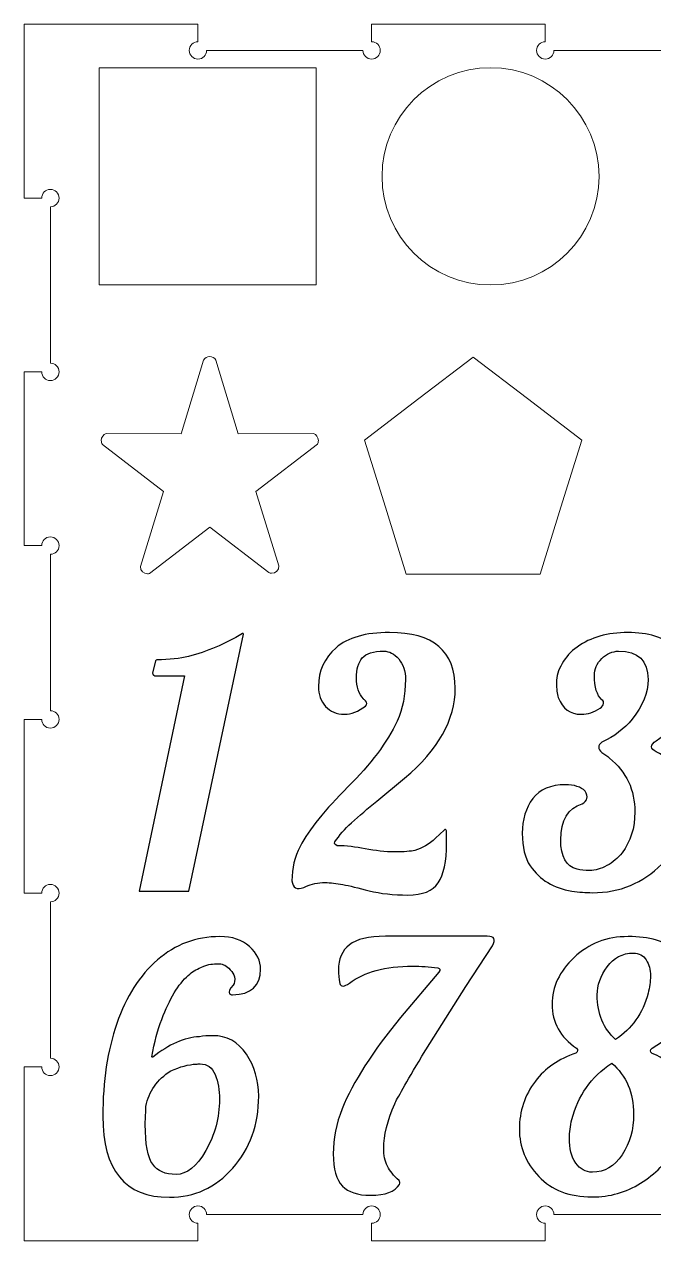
# Model space of a CAD drawing. Header units: centimetres. Extents: x -64 to 66, y 7 to 67.
# Drawn here: x -59.93 to -45.43, y 39.49 to 67.49 of the extents above; entities that cross this region are included whole.
import ezdxf

# ---------------------------------------------------------------- set-up
doc = ezdxf.new("R2010")
doc.units = ezdxf.units.CM
doc.header["$MEASUREMENT"] = 0
doc.layers.add('layer 1', color=7, linetype='Continuous')

msp = doc.modelspace()

# ---------------------------------------------------------------- linework, layer by layer
at = {"layer": 'layer 1', "color": 250, "lineweight": 20}
for points, knots in [([(-59.93166, 63.4928), (-59.93166, 63.4928), (-59.93166, 67.4928), (-59.93166, 67.4928), (-59.93166, 67.4928), (-59.93166, 67.4928), (-55.93167, 67.4928), (-55.93167, 67.4928)], [0, 0, 0, 0, 0.33333333, 0.33333333, 0.33333333, 0.33333333, 1, 1, 1, 1]), ([(-55.73167, 66.8928), (-55.73167, 66.78234), (-55.82121, 66.6928), (-55.93167, 66.6928), (-55.93167, 66.6928), (-56.04213, 66.6928), (-56.13167, 66.78234), (-56.13167, 66.8928), (-56.13167, 66.8928), (-56.13167, 67.00326), (-56.04213, 67.0928), (-55.93167, 67.0928)], [0, 0, 0, 0, 0.25, 0.25, 0.25, 0.25, 0.5, 0.5, 0.5, 0.5, 1, 1, 1, 1]), ([(-51.93167, 67.0928), (-51.82121, 67.0928), (-51.73167, 67.00326), (-51.73167, 66.8928), (-51.73167, 66.8928), (-51.73167, 66.78234), (-51.82121, 66.6928), (-51.93167, 66.6928), (-51.93167, 66.6928), (-52.04213, 66.6928), (-52.13167, 66.78234), (-52.13167, 66.8928)], [0, 0, 0, 0, 0.25, 0.25, 0.25, 0.25, 0.5, 0.5, 0.5, 0.5, 1, 1, 1, 1]), ([(-47.73166, 66.8928), (-47.73166, 66.78234), (-47.8212, 66.6928), (-47.93166, 66.6928), (-47.93166, 66.6928), (-48.04212, 66.6928), (-48.13166, 66.78234), (-48.13166, 66.8928), (-48.13166, 66.8928), (-48.13166, 67.00326), (-48.04212, 67.0928), (-47.93166, 67.0928)], [0, 0, 0, 0, 0.25, 0.25, 0.25, 0.25, 0.5, 0.5, 0.5, 0.5, 1, 1, 1, 1]), ([(-58.21074, 61.4928), (-58.21074, 61.4928), (-53.21074, 61.4928), (-53.21074, 61.4928), (-53.21074, 61.4928), (-53.21074, 61.4928), (-53.21074, 66.4928), (-53.21074, 66.4928), (-53.21074, 66.4928), (-53.21074, 66.4928), (-58.21074, 66.4928), (-58.21074, 66.4928), (-58.21074, 66.4928), (-58.21074, 66.4928), (-58.21074, 61.4928), (-58.21074, 61.4928)], [0, 0, 0, 0, 0.2, 0.2, 0.2, 0.2, 0.4, 0.4, 0.4, 0.4, 0.6, 0.6, 0.6, 0.6, 1, 1, 1, 1]), ([(-49.19196, 61.4928), (-47.815, 61.4928), (-46.69196, 62.61586), (-46.69196, 63.9928), (-46.69196, 63.9928), (-46.69196, 65.36976), (-47.815, 66.4928), (-49.19196, 66.4928), (-49.19196, 66.4928), (-50.56891, 66.4928), (-51.69195, 65.36976), (-51.69195, 63.9928), (-51.69195, 63.9928), (-51.69195, 62.61586), (-50.56891, 61.4928), (-49.19196, 61.4928)], [0, 0, 0, 0, 0.2, 0.2, 0.2, 0.2, 0.4, 0.4, 0.4, 0.4, 0.6, 0.6, 0.6, 0.6, 1, 1, 1, 1]), ([(-59.53166, 63.4928), (-59.53166, 63.60326), (-59.44212, 63.6928), (-59.33166, 63.6928), (-59.33166, 63.6928), (-59.2212, 63.6928), (-59.13166, 63.60326), (-59.13166, 63.4928), (-59.13166, 63.4928), (-59.13166, 63.38234), (-59.2212, 63.2928), (-59.33166, 63.2928)], [0, 0, 0, 0, 0.25, 0.25, 0.25, 0.25, 0.5, 0.5, 0.5, 0.5, 1, 1, 1, 1]), ([(-59.33166, 59.6928), (-59.2212, 59.6928), (-59.13166, 59.60326), (-59.13166, 59.4928), (-59.13166, 59.4928), (-59.13166, 59.38234), (-59.2212, 59.2928), (-59.33166, 59.2928), (-59.33166, 59.2928), (-59.44212, 59.2928), (-59.53166, 59.38234), (-59.53166, 59.4928)], [0, 0, 0, 0, 0.25, 0.25, 0.25, 0.25, 0.5, 0.5, 0.5, 0.5, 1, 1, 1, 1]), ([(-58.0437, 58.07132), (-58.0437, 58.07132), (-56.31858, 58.06781), (-56.31858, 58.06781), (-56.31858, 58.06781), (-56.31858, 58.06781), (-55.80175, 59.76513), (-55.80175, 59.76513)], [0, 0, 0, 0, 0.33333333, 0.33333333, 0.33333333, 0.33333333, 1, 1, 1, 1]), ([(-55.80175, 59.76513), (-55.77185, 59.81185), (-55.71976, 59.8428), (-55.66048, 59.8428), (-55.66048, 59.8428), (-55.60123, 59.8428), (-55.54912, 59.81184), (-55.5192, 59.76513)], [0, 0, 0, 0, 0.33333333, 0.33333333, 0.33333333, 0.33333333, 1, 1, 1, 1]), ([(-55.5192, 59.76513), (-55.5192, 59.76513), (-55.00239, 58.06781), (-55.00239, 58.06781), (-55.00239, 58.06781), (-55.00239, 58.06781), (-53.2736, 58.07132), (-53.2736, 58.07132)], [0, 0, 0, 0, 0.33333333, 0.33333333, 0.33333333, 0.33333333, 1, 1, 1, 1]), ([(-49.59305, 59.83223), (-49.59305, 59.83223), (-48.34304, 58.87732), (-48.34304, 58.87732), (-48.34304, 58.87732), (-48.34304, 58.87732), (-47.09304, 57.9224), (-47.09304, 57.9224), (-47.09304, 57.9224), (-47.09304, 57.9224), (-47.5705, 56.37732), (-47.5705, 56.37732), (-47.5705, 56.37732), (-47.5705, 56.37732), (-48.04796, 54.83223), (-48.04796, 54.83223), (-48.04796, 54.83223), (-48.04796, 54.83223), (-49.59305, 54.83223), (-49.59305, 54.83223), (-49.59305, 54.83223), (-49.59305, 54.83223), (-51.13812, 54.83223), (-51.13812, 54.83223), (-51.13812, 54.83223), (-51.13812, 54.83223), (-51.61558, 56.37732), (-51.61558, 56.37732), (-51.61558, 56.37732), (-51.61558, 56.37732), (-52.09304, 57.9224), (-52.09304, 57.9224), (-52.09304, 57.9224), (-52.09304, 57.9224), (-50.84304, 58.87732), (-50.84304, 58.87732), (-50.84304, 58.87732), (-50.84304, 58.87732), (-49.59305, 59.83223), (-49.59305, 59.83223)], [0, 0, 0, 0, 0.09090909, 0.09090909, 0.09090909, 0.09090909, 0.18181818, 0.18181818, 0.18181818, 0.18181818, 0.27272727, 0.27272727, 0.27272727, 0.27272727, 0.36363636, 0.36363636, 0.36363636, 0.36363636, 0.45454545, 0.45454545, 0.45454545, 0.45454545, 0.54545455, 0.54545455, 0.54545455, 0.54545455, 0.63636364, 0.63636364, 0.63636364, 0.63636364, 0.72727273, 0.72727273, 0.72727273, 0.72727273, 0.81818182, 0.81818182, 0.81818182, 0.81818182, 1, 1, 1, 1]), ([(-58.13308, 57.82068), (-58.14927, 57.84672), (-58.15865, 57.87753), (-58.15865, 57.91054), (-58.15865, 57.91054), (-58.15865, 57.9854), (-58.11047, 58.04892), (-58.0437, 58.07132)], [0, 0, 0, 0, 0.33333333, 0.33333333, 0.33333333, 0.33333333, 1, 1, 1, 1]), ([(-53.2736, 58.07133), (-53.20681, 58.04894), (-53.15864, 57.98541), (-53.15864, 57.91054), (-53.15864, 57.91054), (-53.15864, 57.87971), (-53.16682, 57.8508), (-53.18109, 57.8259)], [0, 0, 0, 0, 0.33333333, 0.33333333, 0.33333333, 0.33333333, 1, 1, 1, 1]), ([(-57.25846, 55.01263), (-57.25846, 55.01263), (-56.72532, 56.74077), (-56.72532, 56.74077), (-56.72532, 56.74077), (-56.72532, 56.74077), (-58.13308, 57.82068), (-58.13308, 57.82068)], [0, 0, 0, 0, 0.33333333, 0.33333333, 0.33333333, 0.33333333, 1, 1, 1, 1]), ([(-53.18109, 57.8259), (-53.18109, 57.8259), (-54.59565, 56.74077), (-54.59565, 56.74077), (-54.59565, 56.74077), (-54.59565, 56.74077), (-54.06628, 55.02484), (-54.06628, 55.02484)], [0, 0, 0, 0, 0.33333333, 0.33333333, 0.33333333, 0.33333333, 1, 1, 1, 1]), ([(-54.30289, 54.87077), (-54.30289, 54.87077), (-55.66048, 55.92062), (-55.66048, 55.92062), (-55.66048, 55.92062), (-55.66048, 55.92062), (-57.04677, 54.84857), (-57.04677, 54.84857)], [0, 0, 0, 0, 0.33333333, 0.33333333, 0.33333333, 0.33333333, 1, 1, 1, 1]), ([(-59.53166, 55.4928), (-59.53166, 55.60326), (-59.44212, 55.6928), (-59.33166, 55.6928), (-59.33166, 55.6928), (-59.2212, 55.6928), (-59.13166, 55.60326), (-59.13166, 55.4928), (-59.13166, 55.4928), (-59.13166, 55.38234), (-59.2212, 55.2928), (-59.33166, 55.2928)], [0, 0, 0, 0, 0.25, 0.25, 0.25, 0.25, 0.5, 0.5, 0.5, 0.5, 1, 1, 1, 1]), ([(-57.04677, 54.84857), (-57.0607, 54.84481), (-57.07534, 54.8428), (-57.09043, 54.8428), (-57.09043, 54.8428), (-57.18323, 54.8428), (-57.25846, 54.91865), (-57.25846, 55.01263)], [0, 0, 0, 0, 0.33333333, 0.33333333, 0.33333333, 0.33333333, 1, 1, 1, 1]), ([(-54.06628, 55.02484), (-54.0666, 54.93157), (-54.14171, 54.85605), (-54.2343, 54.85605), (-54.2343, 54.85605), (-54.25874, 54.85605), (-54.28196, 54.86132), (-54.30289, 54.87077)], [0, 0, 0, 0, 0.33333333, 0.33333333, 0.33333333, 0.33333333, 1, 1, 1, 1]), ([(-59.33166, 51.6928), (-59.2212, 51.6928), (-59.13166, 51.60326), (-59.13166, 51.4928), (-59.13166, 51.4928), (-59.13166, 51.38234), (-59.2212, 51.2928), (-59.33166, 51.2928), (-59.33166, 51.2928), (-59.44212, 51.2928), (-59.53166, 51.38234), (-59.53166, 51.4928)], [0, 0, 0, 0, 0.25, 0.25, 0.25, 0.25, 0.5, 0.5, 0.5, 0.5, 1, 1, 1, 1]), ([(-59.53166, 47.4928), (-59.53166, 47.60326), (-59.44212, 47.6928), (-59.33166, 47.6928), (-59.33166, 47.6928), (-59.2212, 47.6928), (-59.13166, 47.60326), (-59.13166, 47.4928), (-59.13166, 47.4928), (-59.13166, 47.38234), (-59.2212, 47.2928), (-59.33166, 47.2928)], [0, 0, 0, 0, 0.25, 0.25, 0.25, 0.25, 0.5, 0.5, 0.5, 0.5, 1, 1, 1, 1]), ([(-59.33166, 43.6928), (-59.2212, 43.6928), (-59.13166, 43.60326), (-59.13166, 43.4928), (-59.13166, 43.4928), (-59.13166, 43.38234), (-59.2212, 43.2928), (-59.33166, 43.2928), (-59.33166, 43.2928), (-59.44212, 43.2928), (-59.53166, 43.38234), (-59.53166, 43.4928)], [0, 0, 0, 0, 0.25, 0.25, 0.25, 0.25, 0.5, 0.5, 0.5, 0.5, 1, 1, 1, 1]), ([(-55.93167, 39.4928), (-55.93167, 39.4928), (-59.93166, 39.4928), (-59.93166, 39.4928), (-59.93166, 39.4928), (-59.93166, 39.4928), (-59.93166, 43.4928), (-59.93166, 43.4928)], [0, 0, 0, 0, 0.33333333, 0.33333333, 0.33333333, 0.33333333, 1, 1, 1, 1]), ([(-55.93167, 39.8928), (-56.04213, 39.8928), (-56.13167, 39.98234), (-56.13167, 40.0928), (-56.13167, 40.0928), (-56.13167, 40.20326), (-56.04213, 40.2928), (-55.93167, 40.2928), (-55.93167, 40.2928), (-55.82121, 40.2928), (-55.73167, 40.20326), (-55.73167, 40.0928)], [0, 0, 0, 0, 0.25, 0.25, 0.25, 0.25, 0.5, 0.5, 0.5, 0.5, 1, 1, 1, 1]), ([(-52.13167, 40.0928), (-52.13167, 40.20326), (-52.04213, 40.2928), (-51.93167, 40.2928), (-51.93167, 40.2928), (-51.82121, 40.2928), (-51.73167, 40.20326), (-51.73167, 40.0928), (-51.73167, 40.0928), (-51.73167, 39.98234), (-51.82121, 39.8928), (-51.93167, 39.8928)], [0, 0, 0, 0, 0.25, 0.25, 0.25, 0.25, 0.5, 0.5, 0.5, 0.5, 1, 1, 1, 1]), ([(-47.93166, 39.8928), (-48.04212, 39.8928), (-48.13166, 39.98234), (-48.13166, 40.0928), (-48.13166, 40.0928), (-48.13166, 40.20326), (-48.04212, 40.2928), (-47.93166, 40.2928), (-47.93166, 40.2928), (-47.8212, 40.2928), (-47.73166, 40.20326), (-47.73166, 40.0928)], [0, 0, 0, 0, 0.25, 0.25, 0.25, 0.25, 0.5, 0.5, 0.5, 0.5, 1, 1, 1, 1])]:
    msp.add_open_spline(points, degree=3, knots=knots, dxfattribs=at)
for points in [[(-55.93167, 67.4928), (-55.93167, 67.4928), (-55.93167, 67.0928), (-55.93167, 67.0928)], [(-51.93167, 67.4928), (-51.93167, 67.4928), (-47.93166, 67.4928), (-47.93166, 67.4928)], [(-51.93167, 67.4928), (-51.93167, 67.4928), (-51.93167, 67.0928), (-51.93167, 67.0928)], [(-47.93166, 67.4928), (-47.93166, 67.4928), (-47.93166, 67.0928), (-47.93166, 67.0928)], [(-55.73167, 66.8928), (-55.73167, 66.8928), (-52.13167, 66.8928), (-52.13167, 66.8928)], [(-47.73166, 66.8928), (-47.73166, 66.8928), (-44.13166, 66.8928), (-44.13166, 66.8928)], [(-59.53166, 63.4928), (-59.53166, 63.4928), (-59.93166, 63.4928), (-59.93166, 63.4928)], [(-59.33166, 63.2928), (-59.33166, 63.2928), (-59.33166, 59.6928), (-59.33166, 59.6928)], [(-59.93166, 55.4928), (-59.93166, 55.4928), (-59.93166, 59.4928), (-59.93166, 59.4928)], [(-59.53166, 59.4928), (-59.53166, 59.4928), (-59.93166, 59.4928), (-59.93166, 59.4928)], [(-59.53166, 55.4928), (-59.53166, 55.4928), (-59.93166, 55.4928), (-59.93166, 55.4928)], [(-59.33166, 55.2928), (-59.33166, 55.2928), (-59.33166, 51.6928), (-59.33166, 51.6928)], [(-59.93166, 47.4928), (-59.93166, 47.4928), (-59.93166, 51.4928), (-59.93166, 51.4928)], [(-59.53166, 51.4928), (-59.53166, 51.4928), (-59.93166, 51.4928), (-59.93166, 51.4928)], [(-59.53166, 47.4928), (-59.53166, 47.4928), (-59.93166, 47.4928), (-59.93166, 47.4928)], [(-59.33166, 47.2928), (-59.33166, 47.2928), (-59.33166, 43.6928), (-59.33166, 43.6928)], [(-59.53166, 43.4928), (-59.53166, 43.4928), (-59.93166, 43.4928), (-59.93166, 43.4928)], [(-55.73167, 40.0928), (-55.73167, 40.0928), (-52.13167, 40.0928), (-52.13167, 40.0928)], [(-47.73166, 40.0928), (-47.73166, 40.0928), (-44.13166, 40.0928), (-44.13166, 40.0928)], [(-55.93167, 39.8928), (-55.93167, 39.8928), (-55.93167, 39.4928), (-55.93167, 39.4928)], [(-51.93167, 39.8928), (-51.93167, 39.8928), (-51.93167, 39.4928), (-51.93167, 39.4928)], [(-47.93166, 39.8928), (-47.93166, 39.8928), (-47.93166, 39.4928), (-47.93166, 39.4928)], [(-47.93166, 39.4928), (-47.93166, 39.4928), (-51.93167, 39.4928), (-51.93167, 39.4928)]]:
    msp.add_open_spline(points, degree=3, dxfattribs=at)
at = {"layer": 'layer 1', "color": 250}
for points, knots in [([(-52.78003, 48.67332), (-52.79128, 48.63532), (-52.77382, 48.60601), (-52.72768, 48.5854), (-52.72768, 48.5854), (-52.51269, 48.58116), (-52.29756, 48.55765), (-52.08142, 48.51454), (-52.08142, 48.51454), (-51.8429, 48.46696), (-51.61502, 48.443), (-51.39905, 48.443), (-51.39905, 48.443), (-51.18308, 48.443), (-51.02804, 48.4536), (-50.93527, 48.47747), (-50.93527, 48.47747), (-50.76962, 48.52111), (-50.61064, 48.61521), (-50.45694, 48.757), (-50.45694, 48.757), (-50.45694, 48.757), (-50.26255, 48.94605), (-50.26255, 48.94605), (-50.26255, 48.94605), (-50.23606, 48.96776), (-50.21801, 48.96066), (-50.20836, 48.92475), (-50.20836, 48.92475), (-50.20624, 48.88538), (-50.20519, 48.84757), (-50.20519, 48.81137), (-50.20519, 48.81137), (-50.20519, 48.81137), (-50.20519, 48.64442), (-50.20519, 48.64442), (-50.20519, 48.64442), (-50.20519, 48.22298), (-50.26876, 47.91827), (-50.39732, 47.7301), (-50.39732, 47.7301), (-50.52577, 47.54192), (-50.75771, 47.44923), (-51.09424, 47.44923), (-51.09424, 47.44923), (-51.4308, 47.44923), (-51.72762, 47.48229), (-51.98471, 47.54726), (-51.98471, 47.54726), (-52.24302, 47.61347), (-52.44585, 47.66117), (-52.59421, 47.69168), (-52.59421, 47.69168), (-52.74259, 47.7208), (-52.87911, 47.73545), (-53.00362, 47.73545), (-53.00362, 47.73545), (-53.16664, 47.73545), (-53.31501, 47.70624), (-53.44618, 47.64661), (-53.44618, 47.64661), (-53.44618, 47.64661), (-53.49454, 47.6255), (-53.49454, 47.6255), (-53.49454, 47.6255), (-53.65841, 47.56161), (-53.74963, 47.6115), (-53.76816, 47.77517), (-53.76816, 47.77517), (-53.76816, 48.064), (-53.70591, 48.329), (-53.57876, 48.56618), (-53.57876, 48.56618), (-53.36938, 48.95973), (-53.001, 49.41694), (-52.47627, 49.93892), (-52.47627, 49.93892), (-51.95024, 50.46102), (-51.5739, 50.96452), (-51.34598, 51.45083), (-51.34598, 51.45083), (-51.21745, 51.73835), (-51.15256, 52.05771), (-51.15256, 52.41022), (-51.15256, 52.41022), (-51.15256, 52.60628), (-51.20421, 52.76394), (-51.30758, 52.8832), (-51.30758, 52.8832), (-51.41097, 53.00245), (-51.52486, 53.06209), (-51.64948, 53.06209), (-51.64948, 53.06209), (-51.89194, 53.06209), (-52.05888, 53.01043), (-52.14763, 52.90704), (-52.14763, 52.90704), (-52.23776, 52.80375), (-52.28153, 52.64873), (-52.28153, 52.44467), (-52.28153, 52.44467), (-52.28153, 52.24064), (-52.22716, 52.08025), (-52.11851, 51.96363), (-52.11851, 51.96363), (-52.10421, 51.94836), (-52.08881, 51.93471), (-52.0723, 51.9228), (-52.0723, 51.9228), (-52.03545, 51.87723), (-52.03612, 51.83622), (-52.07432, 51.79977), (-52.07432, 51.79977), (-52.24137, 51.67369), (-52.40186, 51.60989), (-52.55581, 51.60989), (-52.55581, 51.60989), (-52.73863, 51.60989), (-52.88304, 51.67084), (-52.9917, 51.79272), (-52.9917, 51.79272), (-53.10036, 51.9146), (-53.15471, 52.06701), (-53.15471, 52.25116), (-53.15471, 52.25116), (-53.15471, 52.60759), (-53.02091, 52.90441), (-52.75187, 53.1403), (-52.75187, 53.1403), (-52.48296, 53.37485), (-52.07082, 53.4928), (-51.51698, 53.4928), (-51.51698, 53.4928), (-50.50989, 53.4928), (-50.0064, 53.06612), (-50.0064, 52.21143), (-50.0064, 52.21143), (-50.0064, 51.4853), (-50.39459, 50.79362), (-51.17114, 50.13903), (-51.17114, 50.13903), (-51.17114, 50.13903), (-51.80846, 49.61168), (-51.80846, 49.61168), (-51.80846, 49.61168), (-52.01785, 49.44342), (-52.21392, 49.27514), (-52.39674, 49.10819), (-52.39674, 49.10819), (-52.54907, 48.96817), (-52.67706, 48.82344), (-52.78003, 48.67332)], [0, 0, 0, 0, 0.02564103, 0.02564103, 0.02564103, 0.02564103, 0.05128205, 0.05128205, 0.05128205, 0.05128205, 0.07692308, 0.07692308, 0.07692308, 0.07692308, 0.1025641, 0.1025641, 0.1025641, 0.1025641, 0.12820513, 0.12820513, 0.12820513, 0.12820513, 0.15384615, 0.15384615, 0.15384615, 0.15384615, 0.17948718, 0.17948718, 0.17948718, 0.17948718, 0.20512821, 0.20512821, 0.20512821, 0.20512821, 0.23076923, 0.23076923, 0.23076923, 0.23076923, 0.25641026, 0.25641026, 0.25641026, 0.25641026, 0.28205128, 0.28205128, 0.28205128, 0.28205128, 0.30769231, 0.30769231, 0.30769231, 0.30769231, 0.33333333, 0.33333333, 0.33333333, 0.33333333, 0.35897436, 0.35897436, 0.35897436, 0.35897436, 0.38461538, 0.38461538, 0.38461538, 0.38461538, 0.41025641, 0.41025641, 0.41025641, 0.41025641, 0.43589744, 0.43589744, 0.43589744, 0.43589744, 0.46153846, 0.46153846, 0.46153846, 0.46153846, 0.48717949, 0.48717949, 0.48717949, 0.48717949, 0.51282051, 0.51282051, 0.51282051, 0.51282051, 0.53846154, 0.53846154, 0.53846154, 0.53846154, 0.56410256, 0.56410256, 0.56410256, 0.56410256, 0.58974359, 0.58974359, 0.58974359, 0.58974359, 0.61538462, 0.61538462, 0.61538462, 0.61538462, 0.64102564, 0.64102564, 0.64102564, 0.64102564, 0.66666667, 0.66666667, 0.66666667, 0.66666667, 0.69230769, 0.69230769, 0.69230769, 0.69230769, 0.71794872, 0.71794872, 0.71794872, 0.71794872, 0.74358974, 0.74358974, 0.74358974, 0.74358974, 0.76923077, 0.76923077, 0.76923077, 0.76923077, 0.79487179, 0.79487179, 0.79487179, 0.79487179, 0.82051282, 0.82051282, 0.82051282, 0.82051282, 0.84615385, 0.84615385, 0.84615385, 0.84615385, 0.87179487, 0.87179487, 0.87179487, 0.87179487, 0.8974359, 0.8974359, 0.8974359, 0.8974359, 0.92307692, 0.92307692, 0.92307692, 0.92307692, 0.94871795, 0.94871795, 0.94871795, 0.94871795, 1, 1, 1, 1]), ([(-47.01116, 49.84039), (-46.93282, 49.71559), (-46.95762, 49.61715), (-47.08556, 49.54509), (-47.08556, 49.54509), (-47.41269, 49.45032), (-47.57667, 49.17588), (-47.57667, 48.72254), (-47.57667, 48.72254), (-47.57667, 48.329), (-47.44943, 48.1024), (-47.19638, 48.0428), (-47.19638, 48.0428), (-47.1235, 48.02429), (-47.02548, 48.015), (-46.9035, 48.015), (-46.9035, 48.015), (-46.7803, 48.015), (-46.65042, 48.05207), (-46.51269, 48.12627), (-46.51269, 48.12627), (-46.37615, 48.20054), (-46.25953, 48.29856), (-46.16281, 48.42309), (-46.16281, 48.42309), (-45.96673, 48.67887), (-45.8687, 48.99157), (-45.8687, 49.35862), (-45.8687, 49.35862), (-45.8687, 49.87142), (-46.06215, 50.28477), (-46.45034, 50.60149), (-46.45034, 50.60149), (-46.50611, 50.64722), (-46.56635, 50.68898), (-46.63116, 50.72682), (-46.63116, 50.72682), (-46.7259, 50.81226), (-46.72455, 50.89307), (-46.62709, 50.96925), (-46.62709, 50.96925), (-46.34503, 51.0946), (-46.11357, 51.27161), (-45.93097, 51.49984), (-45.93097, 51.49984), (-45.68774, 51.80383), (-45.56522, 52.10672), (-45.56522, 52.41022), (-45.56522, 52.41022), (-45.56522, 52.84479), (-45.79049, 53.06209), (-46.24104, 53.06209), (-46.24104, 53.06209), (-46.38807, 53.06209), (-46.51924, 53.00518), (-46.63052, 52.89381), (-46.63052, 52.89381), (-46.7432, 52.78122), (-46.80021, 52.65136), (-46.80021, 52.50693), (-46.80021, 52.50693), (-46.80021, 52.2327), (-46.74228, 52.04526), (-46.62593, 51.9458), (-46.62593, 51.9458), (-46.56473, 51.88975), (-46.57771, 51.82422), (-46.66484, 51.7492), (-46.66484, 51.7492), (-46.80962, 51.65665), (-46.95527, 51.60989), (-47.10229, 51.60989), (-47.10229, 51.60989), (-47.36202, 51.60989), (-47.53826, 51.73835), (-47.63096, 51.99414), (-47.63096, 51.99414), (-47.65885, 52.08025), (-47.67341, 52.19425), (-47.67341, 52.33867), (-47.67341, 52.33867), (-47.67341, 52.48177), (-47.63096, 52.6275), (-47.54484, 52.77727), (-47.54484, 52.77727), (-47.46006, 52.92564), (-47.34342, 53.05287), (-47.19638, 53.1589), (-47.19638, 53.1589), (-46.885, 53.38144), (-46.49672, 53.4928), (-46.029, 53.4928), (-46.029, 53.4928), (-45.56258, 53.4928), (-45.19816, 53.38011), (-44.93852, 53.15486), (-44.93852, 53.15486), (-44.67881, 52.92958), (-44.54892, 52.66994), (-44.54892, 52.37444), (-44.54892, 52.37444), (-44.54892, 52.08025), (-44.63897, 51.79939), (-44.81786, 51.533), (-44.81786, 51.533), (-44.95296, 51.33345), (-45.14081, 51.1562), (-45.3809, 51.00127), (-45.3809, 51.00127), (-45.51628, 50.90367), (-45.51513, 50.81857), (-45.37745, 50.74598), (-45.37745, 50.74598), (-45.15947, 50.63727), (-44.99235, 50.49656), (-44.87618, 50.32328), (-44.87618, 50.32328), (-44.71718, 50.08609), (-44.63766, 49.82634), (-44.63766, 49.54145), (-44.63766, 49.54145), (-44.63766, 49.03128), (-44.84038, 48.57023), (-45.24718, 48.15942), (-45.24718, 48.15942), (-45.67922, 47.72212), (-46.21312, 47.50352), (-46.84659, 47.50352), (-46.84659, 47.50352), (-46.99627, 47.50352), (-47.15393, 47.51412), (-47.31958, 47.53797), (-47.31958, 47.53797), (-47.73697, 47.60558), (-48.05634, 47.79902), (-48.27896, 48.12101), (-48.27896, 48.12101), (-48.40083, 48.30119), (-48.46179, 48.55164), (-48.46179, 48.86967), (-48.46179, 48.86967), (-48.46179, 49.18763), (-48.38094, 49.45402), (-48.22066, 49.66868), (-48.22066, 49.66868), (-48.05763, 49.88202), (-47.8072, 49.98805), (-47.46803, 49.98805), (-47.46803, 49.98805), (-47.26412, 49.98805), (-47.11192, 49.93873), (-47.01116, 49.84039)], [0, 0, 0, 0, 0.02564103, 0.02564103, 0.02564103, 0.02564103, 0.05128205, 0.05128205, 0.05128205, 0.05128205, 0.07692308, 0.07692308, 0.07692308, 0.07692308, 0.1025641, 0.1025641, 0.1025641, 0.1025641, 0.12820513, 0.12820513, 0.12820513, 0.12820513, 0.15384615, 0.15384615, 0.15384615, 0.15384615, 0.17948718, 0.17948718, 0.17948718, 0.17948718, 0.20512821, 0.20512821, 0.20512821, 0.20512821, 0.23076923, 0.23076923, 0.23076923, 0.23076923, 0.25641026, 0.25641026, 0.25641026, 0.25641026, 0.28205128, 0.28205128, 0.28205128, 0.28205128, 0.30769231, 0.30769231, 0.30769231, 0.30769231, 0.33333333, 0.33333333, 0.33333333, 0.33333333, 0.35897436, 0.35897436, 0.35897436, 0.35897436, 0.38461538, 0.38461538, 0.38461538, 0.38461538, 0.41025641, 0.41025641, 0.41025641, 0.41025641, 0.43589744, 0.43589744, 0.43589744, 0.43589744, 0.46153846, 0.46153846, 0.46153846, 0.46153846, 0.48717949, 0.48717949, 0.48717949, 0.48717949, 0.51282051, 0.51282051, 0.51282051, 0.51282051, 0.53846154, 0.53846154, 0.53846154, 0.53846154, 0.56410256, 0.56410256, 0.56410256, 0.56410256, 0.58974359, 0.58974359, 0.58974359, 0.58974359, 0.61538462, 0.61538462, 0.61538462, 0.61538462, 0.64102564, 0.64102564, 0.64102564, 0.64102564, 0.66666667, 0.66666667, 0.66666667, 0.66666667, 0.69230769, 0.69230769, 0.69230769, 0.69230769, 0.71794872, 0.71794872, 0.71794872, 0.71794872, 0.74358974, 0.74358974, 0.74358974, 0.74358974, 0.76923077, 0.76923077, 0.76923077, 0.76923077, 0.79487179, 0.79487179, 0.79487179, 0.79487179, 0.82051282, 0.82051282, 0.82051282, 0.82051282, 0.84615385, 0.84615385, 0.84615385, 0.84615385, 0.87179487, 0.87179487, 0.87179487, 0.87179487, 0.8974359, 0.8974359, 0.8974359, 0.8974359, 0.92307692, 0.92307692, 0.92307692, 0.92307692, 0.94871795, 0.94871795, 0.94871795, 0.94871795, 1, 1, 1, 1]), ([(-54.88557, 53.45553), (-54.88557, 53.45553), (-56.14475, 47.53797), (-56.14475, 47.53797), (-56.14475, 47.53797), (-56.14475, 47.53797), (-57.2896, 47.53797), (-57.2896, 47.53797), (-57.2896, 47.53797), (-57.2896, 47.53797), (-56.24146, 52.49895), (-56.24146, 52.49895), (-56.24146, 52.49895), (-56.24146, 52.49895), (-56.9286, 52.49895), (-56.9286, 52.49895), (-56.9286, 52.49895), (-56.95791, 52.50783), (-56.97467, 52.52777), (-56.9789, 52.55876), (-56.9789, 52.55876), (-56.9789, 52.55876), (-56.90752, 52.84015), (-56.90752, 52.84015), (-56.90752, 52.84015), (-56.90191, 52.85361), (-56.89198, 52.8618), (-56.87768, 52.86475), (-56.87768, 52.86475), (-56.58992, 52.86604), (-56.34716, 52.89054), (-56.14869, 52.94151), (-56.14869, 52.94151), (-55.72705, 53.0498), (-55.31338, 53.22669), (-54.9059, 53.46893), (-54.9059, 53.46893), (-54.89033, 53.47474), (-54.88354, 53.47028), (-54.88557, 53.45553)], [0, 0, 0, 0, 0.09090909, 0.09090909, 0.09090909, 0.09090909, 0.18181818, 0.18181818, 0.18181818, 0.18181818, 0.27272727, 0.27272727, 0.27272727, 0.27272727, 0.36363636, 0.36363636, 0.36363636, 0.36363636, 0.45454545, 0.45454545, 0.45454545, 0.45454545, 0.54545455, 0.54545455, 0.54545455, 0.54545455, 0.63636364, 0.63636364, 0.63636364, 0.63636364, 0.72727273, 0.72727273, 0.72727273, 0.72727273, 0.81818182, 0.81818182, 0.81818182, 0.81818182, 1, 1, 1, 1]), ([(-55.12167, 45.37244), (-55.08725, 45.42655), (-55.07578, 45.4924), (-55.08728, 45.56999), (-55.08728, 45.56999), (-55.10752, 45.62687), (-55.14078, 45.68032), (-55.18682, 45.7309), (-55.18682, 45.7309), (-55.26764, 45.81967), (-55.35106, 45.8648), (-55.43726, 45.8648), (-55.43726, 45.8648), (-55.52204, 45.8648), (-55.58825, 45.86208), (-55.63735, 45.85681), (-55.63735, 45.85681), (-55.68507, 45.85146), (-55.76187, 45.82629), (-55.86789, 45.78264), (-55.86789, 45.78264), (-55.97391, 45.73888), (-56.06932, 45.67794), (-56.15543, 45.59971), (-56.15543, 45.59971), (-56.38331, 45.39829), (-56.58605, 45.06043), (-56.76624, 44.58736), (-56.76624, 44.58736), (-56.85676, 44.34908), (-56.93227, 44.06196), (-56.99286, 43.72597), (-56.99286, 43.72597), (-56.99214, 43.71498), (-56.98583, 43.71161), (-56.97389, 43.71586), (-56.97389, 43.71586), (-56.60139, 44.01288), (-56.24327, 44.1703), (-55.89959, 44.18813), (-55.89959, 44.18813), (-55.80487, 44.20344), (-55.70374, 44.2111), (-55.59623, 44.2111), (-55.59623, 44.2111), (-55.26759, 44.2111), (-55.00793, 44.07062), (-54.81712, 43.78968), (-54.81712, 43.78968), (-54.62764, 43.50881), (-54.53223, 43.18551), (-54.53223, 42.82109), (-54.53223, 42.82109), (-54.53223, 42.16388), (-54.73094, 41.61137), (-55.12851, 41.16346), (-55.12851, 41.16346), (-55.52601, 40.71565), (-56.01231, 40.49168), (-56.58998, 40.49168), (-56.58998, 40.49168), (-57.61164, 40.49168), (-58.12311, 41.11445), (-58.12311, 42.35862), (-58.12311, 42.35862), (-58.12311, 43.16167), (-58.01578, 43.87183), (-57.80112, 44.49197), (-57.80112, 44.49197), (-57.58646, 45.11209), (-57.27378, 45.59971), (-56.86296, 45.95748), (-56.86296, 45.95748), (-56.45354, 46.31392), (-55.97522, 46.4928), (-55.42927, 46.4928), (-55.42927, 46.4928), (-55.14175, 46.4928), (-54.91387, 46.41599), (-54.74426, 46.26229), (-54.74426, 46.26229), (-54.5746, 46.10857), (-54.4898, 45.93362), (-54.4898, 45.74019), (-54.4898, 45.74019), (-54.4898, 45.35794), (-54.70606, 45.162), (-55.13742, 45.15108), (-55.13742, 45.15108), (-55.16836, 45.15435), (-55.18996, 45.16205), (-55.20224, 45.17419), (-55.20224, 45.17419), (-55.23203, 45.21678), (-55.20517, 45.28288), (-55.12167, 45.37244)], [0, 0, 0, 0, 0.04, 0.04, 0.04, 0.04, 0.08, 0.08, 0.08, 0.08, 0.12, 0.12, 0.12, 0.12, 0.16, 0.16, 0.16, 0.16, 0.2, 0.2, 0.2, 0.2, 0.24, 0.24, 0.24, 0.24, 0.28, 0.28, 0.28, 0.28, 0.32, 0.32, 0.32, 0.32, 0.36, 0.36, 0.36, 0.36, 0.4, 0.4, 0.4, 0.4, 0.44, 0.44, 0.44, 0.44, 0.48, 0.48, 0.48, 0.48, 0.52, 0.52, 0.52, 0.52, 0.56, 0.56, 0.56, 0.56, 0.6, 0.6, 0.6, 0.6, 0.64, 0.64, 0.64, 0.64, 0.68, 0.68, 0.68, 0.68, 0.72, 0.72, 0.72, 0.72, 0.76, 0.76, 0.76, 0.76, 0.8, 0.8, 0.8, 0.8, 0.84, 0.84, 0.84, 0.84, 0.88, 0.88, 0.88, 0.88, 0.92, 0.92, 0.92, 0.92, 1, 1, 1, 1]), ([(-49.15008, 46.28016), (-49.15008, 46.28016), (-49.7625, 45.34392), (-49.7625, 45.34392), (-49.7625, 45.34392), (-49.7625, 45.34392), (-50.77221, 43.73662), (-50.77221, 43.73662), (-50.77221, 43.73662), (-51.14191, 43.11781), (-51.35122, 42.75478), (-51.40022, 42.64615), (-51.40022, 42.64615), (-51.5685, 42.25524), (-51.65328, 41.91335), (-51.65328, 41.62057), (-51.65328, 41.62057), (-51.65328, 41.46018), (-51.62417, 41.32244), (-51.56586, 41.2058), (-51.56586, 41.2058), (-51.51241, 41.09891), (-51.42337, 40.98979), (-51.2997, 40.87848), (-51.2997, 40.87848), (-51.27892, 40.85264), (-51.27672, 40.82268), (-51.2931, 40.78862), (-51.2931, 40.78862), (-51.39029, 40.62156), (-51.61274, 40.53798), (-51.95939, 40.53798), (-51.95939, 40.53798), (-52.25228, 40.53798), (-52.46824, 40.60953), (-52.606, 40.75132), (-52.606, 40.75132), (-52.74515, 40.89444), (-52.81409, 41.14092), (-52.81409, 41.49332), (-52.81409, 41.49332), (-52.81409, 41.84452), (-52.74648, 42.18904), (-52.61136, 42.52557), (-52.61136, 42.52557), (-52.35829, 43.14701), (-51.90906, 43.84798), (-51.2651, 44.62972), (-51.2651, 44.62972), (-51.2651, 44.62972), (-50.38453, 45.67395), (-50.38453, 45.67395), (-50.38453, 45.67395), (-50.38438, 45.67414), (-50.38429, 45.67423), (-50.38429, 45.67423), (-50.38429, 45.67423), (-50.34013, 45.72888), (-50.34811, 45.76253), (-50.40827, 45.77518), (-50.40827, 45.77518), (-50.60651, 45.79862), (-50.79891, 45.81033), (-50.98546, 45.81033), (-50.98546, 45.81033), (-51.61818, 45.81033), (-52.10347, 45.68009), (-52.44115, 45.42044), (-52.44115, 45.42044), (-52.56287, 45.33432), (-52.63788, 45.3322), (-52.66621, 45.41409), (-52.66621, 45.41409), (-52.68688, 45.53074), (-52.69746, 45.63188), (-52.69746, 45.71624), (-52.69746, 45.71624), (-52.69746, 45.97859), (-52.61268, 46.17345), (-52.4444, 46.30463), (-52.4444, 46.30463), (-52.27613, 46.4358), (-52.00054, 46.5007), (-51.61488, 46.5007), (-51.61488, 46.5007), (-51.61488, 46.5007), (-49.27407, 46.5007), (-49.27407, 46.5007), (-49.27407, 46.5007), (-49.27017, 46.5007), (-49.2682, 46.5007), (-49.2682, 46.5007), (-49.2682, 46.5007), (-49.10253, 46.49985), (-49.06316, 46.42634), (-49.15008, 46.28016)], [0, 0, 0, 0, 0.04, 0.04, 0.04, 0.04, 0.08, 0.08, 0.08, 0.08, 0.12, 0.12, 0.12, 0.12, 0.16, 0.16, 0.16, 0.16, 0.2, 0.2, 0.2, 0.2, 0.24, 0.24, 0.24, 0.24, 0.28, 0.28, 0.28, 0.28, 0.32, 0.32, 0.32, 0.32, 0.36, 0.36, 0.36, 0.36, 0.4, 0.4, 0.4, 0.4, 0.44, 0.44, 0.44, 0.44, 0.48, 0.48, 0.48, 0.48, 0.52, 0.52, 0.52, 0.52, 0.56, 0.56, 0.56, 0.56, 0.6, 0.6, 0.6, 0.6, 0.64, 0.64, 0.64, 0.64, 0.68, 0.68, 0.68, 0.68, 0.72, 0.72, 0.72, 0.72, 0.76, 0.76, 0.76, 0.76, 0.8, 0.8, 0.8, 0.8, 0.84, 0.84, 0.84, 0.84, 0.88, 0.88, 0.88, 0.88, 0.92, 0.92, 0.92, 0.92, 1, 1, 1, 1]), ([(-45.47257, 43.92697), (-45.47257, 43.92697), (-45.47257, 43.92697), (-45.47257, 43.92697), (-45.47257, 43.92697), (-45.52459, 43.88465), (-45.52312, 43.8431), (-45.46814, 43.80234), (-45.46814, 43.80234), (-45.20561, 43.69862), (-45.00927, 43.54998), (-44.87979, 43.35632), (-44.87979, 43.35632), (-44.72741, 43.12841), (-44.65058, 42.9085), (-44.65058, 42.69385), (-44.65058, 42.69385), (-44.65058, 42.4805), (-44.67574, 42.28971), (-44.72475, 42.12143), (-44.72475, 42.12143), (-44.77377, 41.95316), (-44.844, 41.79015), (-44.93415, 41.63249), (-44.93415, 41.63249), (-45.13284, 41.29594), (-45.40056, 41.02298), (-45.73578, 40.81357), (-45.73578, 40.81357), (-46.07101, 40.60428), (-46.44333, 40.49958), (-46.85142, 40.49958), (-46.85142, 40.49958), (-47.37483, 40.49958), (-47.78433, 40.65592), (-48.08248, 40.97124), (-48.08248, 40.97124), (-48.38061, 41.28534), (-48.52897, 41.64836), (-48.52897, 42.0618), (-48.52897, 42.0618), (-48.52897, 42.47383), (-48.40577, 42.84222), (-48.15796, 43.16552), (-48.15796, 43.16552), (-47.93449, 43.4599), (-47.62286, 43.67473), (-47.2259, 43.81296), (-47.2259, 43.81296), (-47.1765, 43.84923), (-47.17209, 43.88606), (-47.21266, 43.92344), (-47.21266, 43.92344), (-47.58825, 44.17777), (-47.77503, 44.51588), (-47.77503, 44.93582), (-47.77503, 44.93582), (-47.77503, 45.332), (-47.60678, 45.69108), (-47.26891, 46.01174), (-47.26891, 46.01174), (-46.93096, 46.33242), (-46.5162, 46.4928), (-46.02461, 46.4928), (-46.02461, 46.4928), (-45.53305, 46.4928), (-45.15538, 46.38276), (-44.89303, 46.16284), (-44.89303, 46.16284), (-44.63067, 45.94282), (-44.49949, 45.68319), (-44.49949, 45.38505), (-44.49949, 45.38505), (-44.49949, 45.08561), (-44.59095, 44.80202), (-44.77509, 44.53299), (-44.77509, 44.53299), (-44.93544, 44.2989), (-45.16705, 44.09689), (-45.47257, 43.92697)], [0, 0, 0, 0, 0.04761905, 0.04761905, 0.04761905, 0.04761905, 0.0952381, 0.0952381, 0.0952381, 0.0952381, 0.14285714, 0.14285714, 0.14285714, 0.14285714, 0.19047619, 0.19047619, 0.19047619, 0.19047619, 0.23809524, 0.23809524, 0.23809524, 0.23809524, 0.28571429, 0.28571429, 0.28571429, 0.28571429, 0.33333333, 0.33333333, 0.33333333, 0.33333333, 0.38095238, 0.38095238, 0.38095238, 0.38095238, 0.42857143, 0.42857143, 0.42857143, 0.42857143, 0.47619048, 0.47619048, 0.47619048, 0.47619048, 0.52380952, 0.52380952, 0.52380952, 0.52380952, 0.57142857, 0.57142857, 0.57142857, 0.57142857, 0.61904762, 0.61904762, 0.61904762, 0.61904762, 0.66666667, 0.66666667, 0.66666667, 0.66666667, 0.71428571, 0.71428571, 0.71428571, 0.71428571, 0.76190476, 0.76190476, 0.76190476, 0.76190476, 0.80952381, 0.80952381, 0.80952381, 0.80952381, 0.85714286, 0.85714286, 0.85714286, 0.85714286, 0.9047619, 0.9047619, 0.9047619, 0.9047619, 1, 1, 1, 1]), ([(-46.31215, 44.12489), (-46.31215, 44.12489), (-46.31215, 44.12489), (-46.31215, 44.12489), (-46.31215, 44.12489), (-45.93721, 44.36867), (-45.68677, 44.7225), (-45.56347, 45.1889), (-45.56347, 45.1889), (-45.52639, 45.31745), (-45.50921, 45.45256), (-45.50921, 45.59042), (-45.50921, 45.59042), (-45.50921, 45.72958), (-45.54103, 45.85015), (-45.60724, 45.95476), (-45.60724, 45.95476), (-45.67353, 46.05944), (-45.77286, 46.1125), (-45.90405, 46.1125), (-45.90405, 46.1125), (-46.15317, 46.1125), (-46.35329, 46.0078), (-46.50558, 45.79972), (-46.50558, 45.79972), (-46.6593, 45.59173), (-46.73489, 45.37445), (-46.73489, 45.14917), (-46.73489, 45.14917), (-46.73489, 44.71187), (-46.59442, 44.37138), (-46.31215, 44.12489)], [0, 0, 0, 0, 0.11111111, 0.11111111, 0.11111111, 0.11111111, 0.22222222, 0.22222222, 0.22222222, 0.22222222, 0.33333333, 0.33333333, 0.33333333, 0.33333333, 0.44444444, 0.44444444, 0.44444444, 0.44444444, 0.55555556, 0.55555556, 0.55555556, 0.55555556, 0.66666667, 0.66666667, 0.66666667, 0.66666667, 0.77777778, 0.77777778, 0.77777778, 0.77777778, 1, 1, 1, 1]), ([(-56.55676, 43.39948), (-56.55676, 43.39948), (-56.55676, 43.39948), (-56.55676, 43.39948), (-56.55676, 43.39948), (-56.87239, 43.20384), (-57.06325, 42.93198), (-57.12935, 42.5839), (-57.12935, 42.5839), (-57.13997, 42.38248), (-57.14523, 42.24341), (-57.14523, 42.16914), (-57.14523, 42.16914), (-57.14523, 41.71334), (-57.08824, 41.40732), (-56.97432, 41.25089), (-56.97432, 41.25089), (-56.86032, 41.09454), (-56.68014, 41.01642), (-56.43496, 41.01642), (-56.43496, 41.01642), (-56.18857, 41.01642), (-55.96066, 41.19923), (-55.75127, 41.56498), (-55.75127, 41.56498), (-55.54187, 41.93062), (-55.43726, 42.32417), (-55.43726, 42.74296), (-55.43726, 42.74296), (-55.43726, 42.96026), (-55.47031, 43.15106), (-55.53528, 43.31539), (-55.53528, 43.31539), (-55.60159, 43.47963), (-55.71813, 43.56178), (-55.88375, 43.56178), (-55.88375, 43.56178), (-55.91417, 43.56178), (-55.94372, 43.56037), (-55.97234, 43.55756), (-55.97234, 43.55756), (-56.14643, 43.55125), (-56.34123, 43.49855), (-56.55676, 43.39948)], [0, 0, 0, 0, 0.08333333, 0.08333333, 0.08333333, 0.08333333, 0.16666667, 0.16666667, 0.16666667, 0.16666667, 0.25, 0.25, 0.25, 0.25, 0.33333333, 0.33333333, 0.33333333, 0.33333333, 0.41666667, 0.41666667, 0.41666667, 0.41666667, 0.5, 0.5, 0.5, 0.5, 0.58333333, 0.58333333, 0.58333333, 0.58333333, 0.66666667, 0.66666667, 0.66666667, 0.66666667, 0.75, 0.75, 0.75, 0.75, 0.83333333, 0.83333333, 0.83333333, 0.83333333, 1, 1, 1, 1]), ([(-46.40099, 43.58159), (-46.87528, 43.25829), (-47.18007, 42.82635), (-47.31793, 42.28445), (-47.31793, 42.28445), (-47.35633, 42.12669), (-47.37624, 41.9849), (-47.37624, 41.85776), (-47.37624, 41.85776), (-47.37624, 41.61258), (-47.32713, 41.41915), (-47.2304, 41.27997), (-47.2304, 41.27997), (-47.13368, 41.13951), (-47.00514, 41.06936), (-46.84748, 41.06936), (-46.84748, 41.06936), (-46.56793, 41.06936), (-46.34004, 41.20317), (-46.16247, 41.47211), (-46.16247, 41.47211), (-45.98492, 41.73981), (-45.89608, 42.0512), (-45.89608, 42.40502), (-45.89608, 42.40502), (-45.89608, 42.89659), (-46.06435, 43.2888), (-46.40099, 43.58159)], [0, 0, 0, 0, 0.125, 0.125, 0.125, 0.125, 0.25, 0.25, 0.25, 0.25, 0.375, 0.375, 0.375, 0.375, 0.5, 0.5, 0.5, 0.5, 0.625, 0.625, 0.625, 0.625, 0.75, 0.75, 0.75, 0.75, 1, 1, 1, 1])]:
    msp.add_open_spline(points, degree=3, knots=knots, dxfattribs=at)

doc.saveas('drawing.dxf')
